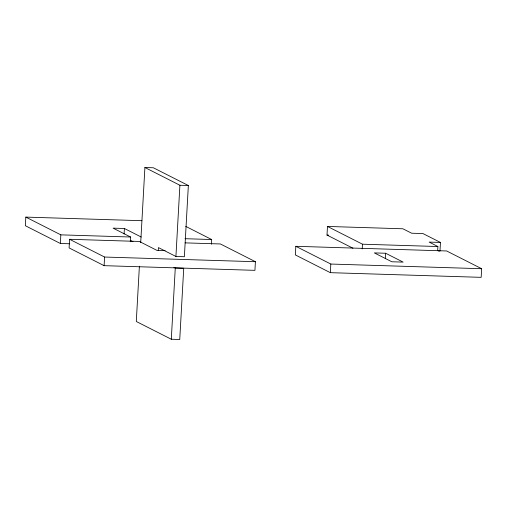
<?xml version="1.0" encoding="UTF-8"?>
<svg xmlns="http://www.w3.org/2000/svg" width="507" height="507" viewBox="0 0 507 507"><rect width="100%" height="100%" fill="white"/><g stroke="black" fill="none" stroke-linecap="round" stroke-linejoin="round"><path stroke-width="0.76" d="M141.916 220.703L25.832 217.104L25.35 225.729L60.352 243.48L69.757 243.772M60.352 243.48L60.834 234.855L25.832 217.104M165.136 250.585L156.84 250.331L139.343 241.452L69.586 239.291L69.104 247.917L104.106 265.668L254.932 270.339L255.414 261.713L220.412 243.962L185.137 242.872M104.106 265.668L104.588 257.043L69.586 239.291M124.095 233.981L124.399 228.492L113.093 228.144L130.591 237.016L130.331 241.719M139.387 266.213L136.294 321.489L171.296 339.234L179.744 339.5L183.724 268.279L175.276 268.019L173.876 267.309M140.712 242.517L144.907 167.5L153.348 167.766L188.351 185.511L184.371 256.732L175.923 256.472L158.425 247.593L158.254 250.673M171.296 339.234L175.276 268.019M175.923 256.472L179.903 185.251L144.907 167.5M211.394 244.228L211.66 239.526L185.758 226.388M295.822 246.301L295.34 254.92L330.342 272.671L481.168 277.342L481.65 268.716L446.648 250.971L295.822 246.301L330.824 264.046L481.65 268.716M352.904 248.202L327.002 235.071L327.484 226.445L402.894 228.784L411.646 233.22L422.958 233.569L440.463 242.441L439.975 251.066L438.466 251.022M330.342 272.671L330.824 264.046M362.22 248.899L362.486 244.197L327.484 226.445M385.333 258.735L385.643 253.247L374.331 252.898L391.829 261.77L403.141 262.119L385.643 253.247M437.68 250.452L437.896 246.529L429.15 242.093L440.463 242.441M179.903 185.251L188.351 185.511M327.002 235.071L328.574 235.115M60.834 234.855L130.591 237.016M185.011 238.702L211.66 239.526M362.486 244.197L437.896 246.529M104.588 257.043L255.414 261.713M124.399 228.492L141.2 237.01M130.223 240.312L133.018 241.731"/></g></svg>
